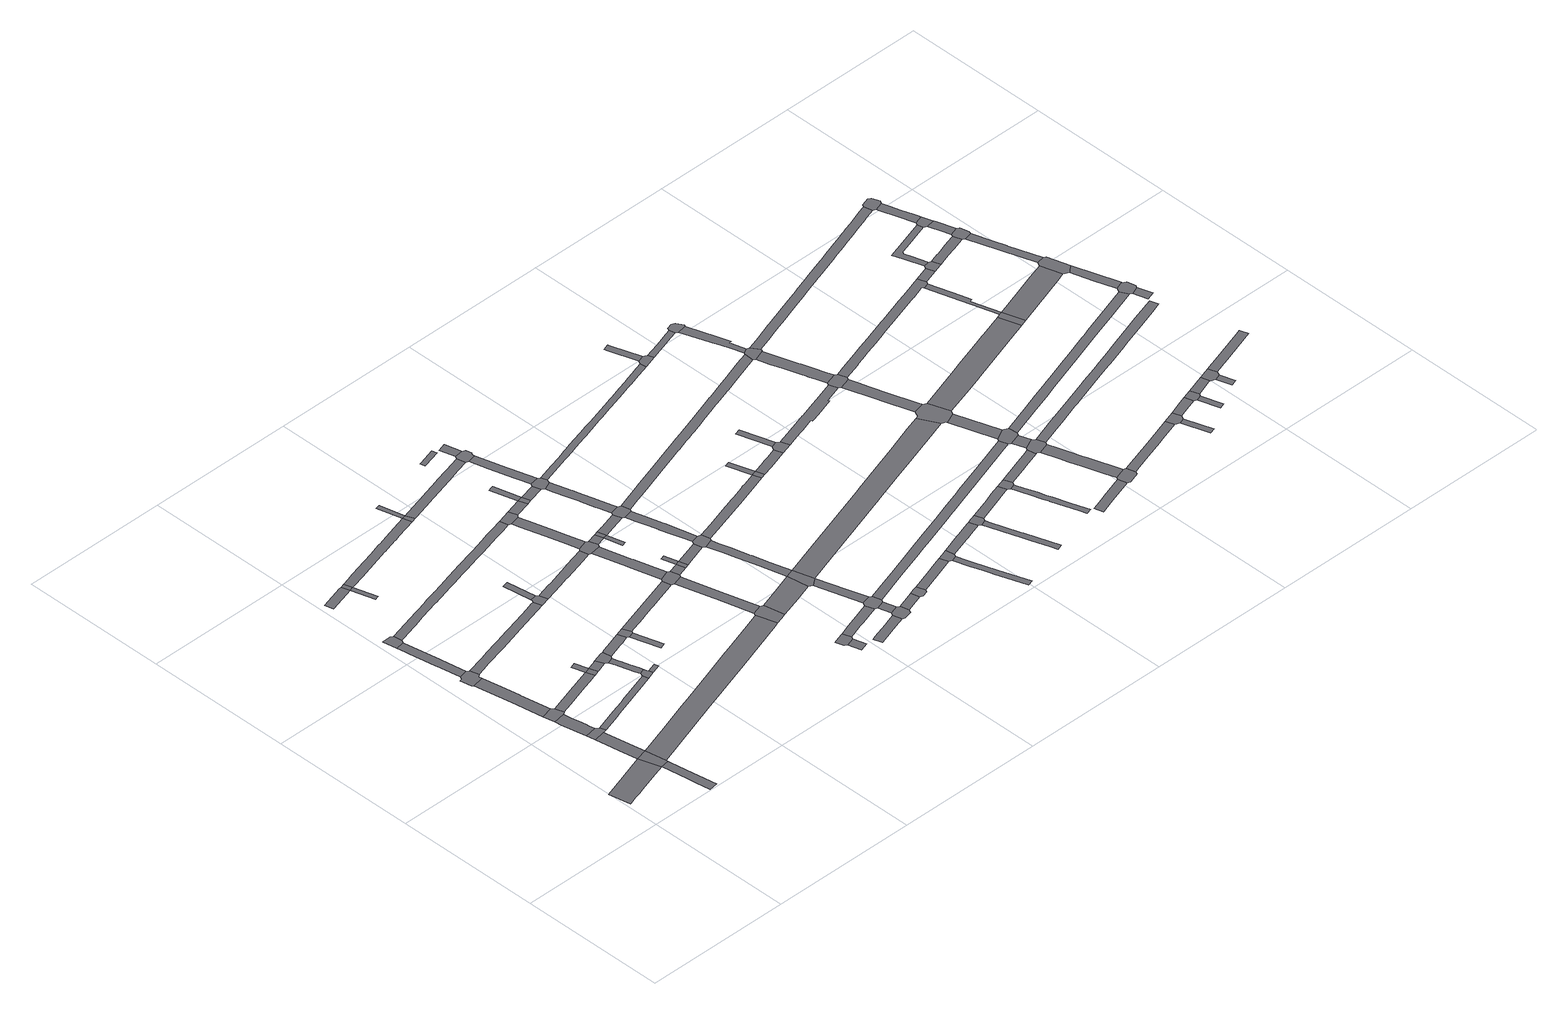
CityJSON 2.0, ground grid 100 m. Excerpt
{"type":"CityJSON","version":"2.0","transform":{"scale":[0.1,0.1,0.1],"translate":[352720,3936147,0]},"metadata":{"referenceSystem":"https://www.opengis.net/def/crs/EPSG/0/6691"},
"CityObjects":{
"road1":{"type":"Road","attributes":{"function":"3","RoadStructureAttribute.sectionType":"1"},"geometry":[{"type":"MultiSurface","lod":"1","boundaries":[[[0,1,2,3,4,5,6,7,8,9,10,11,12,13,14,15,16,17,8]]]}]},
"road2":{"type":"Road","geometry":[{"type":"MultiSurface","lod":"1","boundaries":[[[18,19,0,8,17]]]}]},
"road3":{"type":"Road","attributes":{"RoadStructureAttribute.sectionType":"1"},"geometry":[{"type":"MultiSurface","lod":"1","boundaries":[[[20,21,22,23,24,0,19]]]}]},
"road4":{"type":"Road","geometry":[{"type":"MultiSurface","lod":"1","boundaries":[[[25,26,27,23,22,28]]]}]},
"road5":{"type":"Road","attributes":{"RoadStructureAttribute.sectionType":"1"},"geometry":[{"type":"MultiSurface","lod":"1","boundaries":[[[29,30,27,26,31,32,33,34,35,36]]]}]},
"road6":{"type":"Road","geometry":[{"type":"MultiSurface","lod":"1","boundaries":[[[37,38,39,40,29,36]]]}]},
"road7":{"type":"Road","attributes":{"RoadStructureAttribute.sectionType":"1"},"geometry":[{"type":"MultiSurface","lod":"1","boundaries":[[[41,42,40,39,43,44,45,46]]]}]},
"road8":{"type":"Road","geometry":[{"type":"MultiSurface","lod":"1","boundaries":[[[47,48,49,50,51,52,53,54,41,46]]]}]},
"road9":{"type":"Road","attributes":{"RoadStructureAttribute.sectionType":"1"},"geometry":[{"type":"MultiSurface","lod":"1","boundaries":[[[50,55,56,57,58,59,60,61,51]]]}]},
"road10":{"type":"Road","geometry":[{"type":"MultiSurface","lod":"1","boundaries":[[[62,63,57,56,64,65,66]]]}]},
"road11":{"type":"Road","attributes":{"RoadStructureAttribute.sectionType":"1"},"geometry":[{"type":"MultiSurface","lod":"1","boundaries":[[[67,68,69,70,71,38,37,72,73,74,75,76,77,78,79,80,81,82,83]]]}]},
"road12":{"type":"Road","attributes":{"RoadStructureAttribute.sectionType":"1"},"geometry":[{"type":"MultiSurface","lod":"1","boundaries":[[[84,85,86,87,88,89,90,91,92,93,94,95,25,28]]]}]},
"road13":{"type":"Road","attributes":{"RoadStructureAttribute.sectionType":"1"},"geometry":[{"type":"MultiSurface","lod":"1","boundaries":[[[96,97,98,99,100,101]]]}]},
"road14":{"type":"Road","attributes":{"RoadStructureAttribute.sectionType":"1"},"geometry":[{"type":"MultiSurface","lod":"1","boundaries":[[[98,102,103,104,105]]]}]},
"road15":{"type":"Road","geometry":[{"type":"MultiSurface","lod":"1","boundaries":[[[105,106,99,98]]]}]},
"road16":{"type":"Road","geometry":[{"type":"MultiSurface","lod":"1","boundaries":[[[107,108,109,83]]]}]},
"road17":{"type":"Road","geometry":[{"type":"MultiSurface","lod":"1","boundaries":[[[83,82,110,107]]]}]},
"road18":{"type":"Road","attributes":{"RoadStructureAttribute.sectionType":"1"},"geometry":[{"type":"MultiSurface","lod":"1","boundaries":[[[111,112,113,114,115,116,117,118,119,120,121,122,123,124,125,126,127,128,129,49,48]]]}]},
"road19":{"type":"Road","attributes":{"RoadStructureAttribute.sectionType":"1"},"geometry":[{"type":"MultiSurface","lod":"1","boundaries":[[[110,130,131,132,133,134,135,107]]]}]},
"road20":{"type":"Road","geometry":[{"type":"MultiSurface","lod":"1","boundaries":[[[136,137,133,132,138,139,140]]]}]},
"road21":{"type":"Road","geometry":[{"type":"MultiSurface","lod":"1","boundaries":[[[141,142,143,144,91,90,145]]]}]},
"road22":{"type":"Road","attributes":{"RoadStructureAttribute.sectionType":"1"},"geometry":[{"type":"MultiSurface","lod":"1","boundaries":[[[146,147,148,149,150,144,143,151,152,153,154,155,156,139,138]]]}]},
"road23":{"type":"Road","attributes":{"RoadStructureAttribute.sectionType":"1"},"geometry":[{"type":"MultiSurface","lod":"1","boundaries":[[[157,158,159,141,145]]]}]},
"road24":{"type":"Road","attributes":{"function":"3","RoadStructureAttribute.sectionType":"1"},"geometry":[{"type":"MultiSurface","lod":"1","boundaries":[[[18,160,161,162,163,164,165,166,167,168,169,170,171,172,173,174,175,176,19]]]}]},
"road25":{"type":"Road","attributes":{"RoadStructureAttribute.sectionType":"1"},"geometry":[{"type":"MultiSurface","lod":"1","boundaries":[[[177,178,179,180,181,182,183,184,185,136,140]]]}]},
"road26":{"type":"Road","attributes":{"RoadStructureAttribute.sectionType":"1"},"geometry":[{"type":"MultiSurface","lod":"1","boundaries":[[[186,187,188,189,190,191,192,193,194,195,196,197,198,199,200,201,202,203,204,205,206,207,208,209,65,64,210,211,212,213,214,215,216,217,218,219,220,221,222,223,224,225,226,227,228,229,230,231,232,233,234,235]]]}]},
"road27":{"type":"Road","attributes":{"RoadStructureAttribute.sectionType":"1"},"geometry":[{"type":"MultiSurface","lod":"1","boundaries":[[[236,237,238,239,240,241,242,243,244,245,246,247,248,249,250,251,252,253,254,255,256,257,258,259,260,261,106,105]]]}]},
"road28":{"type":"Road","geometry":[{"type":"MultiSurface","lod":"1","boundaries":[[[262,263,264,182,181,265]]]}]},
"road29":{"type":"Road","attributes":{"RoadStructureAttribute.sectionType":"1"},"geometry":[{"type":"MultiSurface","lod":"1","boundaries":[[[266,267,262,265]]]}]},
"road30":{"type":"Road","geometry":[{"type":"MultiSurface","lod":"1","boundaries":[[[268,269,118,117,270,271,272]]]}]},
"road31":{"type":"Road","attributes":{"RoadStructureAttribute.sectionType":"1"},"geometry":[{"type":"MultiSurface","lod":"1","boundaries":[[[273,274,268,272]]]}]},
"road32":{"type":"Road","attributes":{"RoadStructureAttribute.sectionType":"1"},"geometry":[{"type":"MultiSurface","lod":"1","boundaries":[[[275,264,263,276,277,278,279,280,281,282,283]]]}]},
"road33":{"type":"Road","attributes":{"RoadStructureAttribute.sectionType":"1"},"geometry":[{"type":"MultiSurface","lod":"1","boundaries":[[[284,285,286,287,288,289,290,291,292,293,294,295,296,297,271,270]]]}]},
"road34":{"type":"Road","geometry":[{"type":"MultiSurface","lod":"1","boundaries":[[[298,250,249,299,300]]]}]},
"road35":{"type":"Road","attributes":{"RoadStructureAttribute.sectionType":"1"},"geometry":[{"type":"MultiSurface","lod":"1","boundaries":[[[301,302,298,300]]]}]},
"road36":{"type":"Road","geometry":[{"type":"MultiSurface","lod":"1","boundaries":[[[166,303,304,305,306,307,308,309,167]]]}]},
"road37":{"type":"Road","geometry":[{"type":"MultiSurface","lod":"1","boundaries":[[[310,311,312,313,314,315,316,317,318]]]}]},
"road38":{"type":"Road","attributes":{"RoadStructureAttribute.sectionType":"1"},"geometry":[{"type":"MultiSurface","lod":"1","boundaries":[[[319,312,311,320,321,322]]]}]},
"road39":{"type":"Road","attributes":{"RoadStructureAttribute.sectionType":"1"},"geometry":[{"type":"MultiSurface","lod":"1","boundaries":[[[323,324,325,308,307,326,327]]]}]},
"road40":{"type":"Road","geometry":[{"type":"MultiSurface","lod":"1","boundaries":[[[323,327,328,329,330,331,275,283]]]}]},
"road41":{"type":"Road","attributes":{"RoadStructureAttribute.sectionType":"1"},"geometry":[{"type":"MultiSurface","lod":"1","boundaries":[[[332,333,334,331,330,335,336,337,338]]]}]},
"road42":{"type":"Road","geometry":[{"type":"MultiSurface","lod":"1","boundaries":[[[290,289,332,338,339,340,341,342]]]}]},
"road43":{"type":"Road","attributes":{"RoadStructureAttribute.sectionType":"1"},"geometry":[{"type":"MultiSurface","lod":"1","boundaries":[[[341,343,344,345,346,347,348,349,350,342]]]}]},
"road44":{"type":"Road","geometry":[{"type":"MultiSurface","lod":"1","boundaries":[[[346,351,352,353,354,235,234,347]]]}]},
"road45":{"type":"Road","attributes":{"RoadStructureAttribute.sectionType":"1"},"geometry":[{"type":"MultiSurface","lod":"1","boundaries":[[[299,355,356,357,358,359,360,361,362,363,364,365,366,367,368,369,370,371,372,373,374,375,376,377,378,300]]]}]},
"road46":{"type":"Road","attributes":{"RoadStructureAttribute.sectionType":"1"},"geometry":[{"type":"MultiSurface","lod":"1","boundaries":[[[379,380,329,328,381]]]}]},
"road47":{"type":"Road","attributes":{"RoadStructureAttribute.sectionType":"1"},"geometry":[{"type":"MultiSurface","lod":"1","boundaries":[[[382,340,339,383,384]]]}]},
"road48":{"type":"Road","geometry":[{"type":"MultiSurface","lod":"1","boundaries":[[[379,381,385,386]]]}]},
"road49":{"type":"Road","attributes":{"RoadStructureAttribute.sectionType":"1"},"geometry":[{"type":"MultiSurface","lod":"1","boundaries":[[[386,387,388,379]]]}]},
"road50":{"type":"Road","attributes":{"RoadStructureAttribute.sectionType":"1"},"geometry":[{"type":"MultiSurface","lod":"1","boundaries":[[[353,352,389,390]]]}]},
"road51":{"type":"Road","attributes":{"RoadStructureAttribute.sectionType":"1"},"geometry":[{"type":"MultiSurface","lod":"1","boundaries":[[[384,391,392,393]]]}]},
"road52":{"type":"Road","geometry":[{"type":"MultiSurface","lod":"1","boundaries":[[[394,382,384,393]]]}]},
"road53":{"type":"Road","attributes":{"RoadStructureAttribute.sectionType":"1"},"geometry":[{"type":"MultiSurface","lod":"1","boundaries":[[[314,395,396,397,398,399,400,401,402,315]]]}]},
"road54":{"type":"Road","attributes":{"function":"3","RoadStructureAttribute.sectionType":"1"},"geometry":[{"type":"MultiSurface","lod":"1","boundaries":[[[403,306,305,404,405,406]]]}]},
"road55":{"type":"Road","attributes":{"RoadStructureAttribute.sectionType":"1"},"geometry":[{"type":"MultiSurface","lod":"1","boundaries":[[[407,408,409,410,411,412,413,414,415,416,417]]]}]},
"road56":{"type":"Road","geometry":[{"type":"MultiSurface","lod":"1","boundaries":[[[390,389,418,419,420,421]]]}]},
"road57":{"type":"Road","attributes":{"RoadStructureAttribute.sectionType":"1"},"geometry":[{"type":"MultiSurface","lod":"1","boundaries":[[[422,423,424,390,421]]]}]},
"road58":{"type":"Road","attributes":{"RoadStructureAttribute.sectionType":"1"},"geometry":[{"type":"MultiSurface","lod":"1","boundaries":[[[425,426,427,386,385,428,429,430]]]}]},
"road59":{"type":"Road","attributes":{"RoadStructureAttribute.sectionType":"1"},"geometry":[{"type":"MultiSurface","lod":"1","boundaries":[[[431,432,433,394,393,434,435,436,437,438]]]}]},
"road60":{"type":"Road","attributes":{"RoadStructureAttribute.sectionType":"1"},"geometry":[{"type":"MultiSurface","lod":"1","boundaries":[[[439,440,441,442,443,444]]]}]},
"road61":{"type":"Road","attributes":{"RoadStructureAttribute.sectionType":"1"},"geometry":[{"type":"MultiSurface","lod":"1","boundaries":[[[420,445,446,421]]]}]},
"road62":{"type":"Road","geometry":[{"type":"MultiSurface","lod":"1","boundaries":[[[416,447,448,449,450,451,452,453,417]]]}]},
"road63":{"type":"Road","geometry":[{"type":"MultiSurface","lod":"1","boundaries":[[[454,399,398,455,456,457,458,459,460]]]}]},
"road64":{"type":"Road","attributes":{"RoadStructureAttribute.sectionType":"1"},"geometry":[{"type":"MultiSurface","lod":"1","boundaries":[[[456,461,453,452,462,457]]]}]},
"road65":{"type":"Road","geometry":[{"type":"MultiSurface","lod":"1","boundaries":[[[405,463,464,465,406]]]}]},
"road66":{"type":"Road","attributes":{"RoadStructureAttribute.sectionType":"1"},"geometry":[{"type":"MultiSurface","lod":"1","boundaries":[[[466,464,463,454,460]]]}]},
"road67":{"type":"Road","attributes":{"RoadStructureAttribute.sectionType":"1"},"geometry":[{"type":"MultiSurface","lod":"1","boundaries":[[[467,468,469,470,471,472,473,474,475,476,477,406,465]]]}]},
"road68":{"type":"Road","geometry":[{"type":"MultiSurface","lod":"1","boundaries":[[[429,473,472,478,479,480,481,430]]]}]},
"road69":{"type":"Road","attributes":{"RoadStructureAttribute.sectionType":"1"},"geometry":[{"type":"MultiSurface","lod":"1","boundaries":[[[482,483,484,485,486,487,481,480,488,489,490,491,492,493]]]}]},
"road70":{"type":"Road","geometry":[{"type":"MultiSurface","lod":"1","boundaries":[[[494,438,437,493,492,495,496,497]]]}]},
"road71":{"type":"Road","geometry":[{"type":"MultiSurface","lod":"1","boundaries":[[[446,445,498,499,500,501,502,503,504]]]}]},
"road72":{"type":"Road","attributes":{"RoadStructureAttribute.sectionType":"1"},"geometry":[{"type":"MultiSurface","lod":"1","boundaries":[[[505,506,507,508,509,510,511,499,498,512,513,514,515,516,517,518,494,497]]]}]},
"road73":{"type":"Road","attributes":{"RoadStructureAttribute.sectionType":"1"},"geometry":[{"type":"MultiSurface","lod":"1","boundaries":[[[519,520,521,522,523,504,503,524,525,526,527,528]]]}]},
"road74":{"type":"Road","geometry":[{"type":"MultiSurface","lod":"1","boundaries":[[[529,530,531,369,368,519,528,532,533,534]]]}]},
"road75":{"type":"Road","attributes":{"RoadStructureAttribute.sectionType":"1"},"geometry":[{"type":"MultiSurface","lod":"1","boundaries":[[[531,530,535,536]]]}]},
"road76":{"type":"Road","attributes":{"RoadStructureAttribute.sectionType":"1"},"geometry":[{"type":"MultiSurface","lod":"1","boundaries":[[[537,451,450,538]]]}]},
"road77":{"type":"Road","geometry":[{"type":"MultiSurface","lod":"1","boundaries":[[[539,540,541,542,543,537,538]]]}]},
"road78":{"type":"Road","attributes":{"RoadStructureAttribute.sectionType":"1"},"geometry":[{"type":"MultiSurface","lod":"1","boundaries":[[[544,545,546,547,548,549,550,551,552,553,554,479,478,555,556,557,558,559,560]]]}]},
"road79":{"type":"Road","attributes":{"RoadStructureAttribute.sectionType":"1"},"geometry":[{"type":"MultiSurface","lod":"1","boundaries":[[[561,562,542,541,563,564,565]]]}]},
"road80":{"type":"Road","geometry":[{"type":"MultiSurface","lod":"1","boundaries":[[[564,566,567,568,569,570,565]]]}]},
"road81":{"type":"Road","attributes":{"RoadStructureAttribute.sectionType":"1"},"geometry":[{"type":"MultiSurface","lod":"1","boundaries":[[[571,572,573,574,575,567,566,576,577,578,579,580,581,582]]]}]},
"road82":{"type":"Road","attributes":{"RoadStructureAttribute.sectionType":"1"},"geometry":[{"type":"MultiSurface","lod":"1","boundaries":[[[583,584,585,586,587,588,589,590,591,592,593,594,595,596,597,598,599,600,601,602,603,604,502,501,605,606,607,608,609,610,611,612,613,614,615,616,617,618,619,620,621,622,623,624,625,626,627,628]]]}]},
"road83":{"type":"Road","geometry":[{"type":"MultiSurface","lod":"1","boundaries":[[[559,629,630,560]]]}]},
"road84":{"type":"Road","geometry":[{"type":"MultiSurface","lod":"1","boundaries":[[[630,631,632,560]]]}]},
"road85":{"type":"Road","attributes":{"RoadStructureAttribute.sectionType":"1"},"geometry":[{"type":"MultiSurface","lod":"1","boundaries":[[[633,634,635,636,637,638,639,640,641,642,643,569,568]]]}]},
"road86":{"type":"Road","attributes":{"function":"3","RoadStructureAttribute.sectionType":"1"},"geometry":[{"type":"MultiSurface","lod":"1","boundaries":[[[644,645,646,647,648,649,650,651,652,653,654,655,656,657,658,659,660,661,662,663,664,465,464]]]}]},
"road87":{"type":"Road","attributes":{"RoadStructureAttribute.sectionType":"1"},"geometry":[{"type":"MultiSurface","lod":"1","boundaries":[[[665,666,667,668,669,630,629,670,671,672,673]]]}]},
"road88":{"type":"Road","attributes":{"RoadStructureAttribute.sectionType":"1"},"geometry":[{"type":"MultiSurface","lod":"1","boundaries":[[[674,675,676,677,678,679,680,681,682,683,684,685,686,687,688,459,458,689,690,691,692,693,694,695,696,697,698,699,700,701,702]]]}]},
"road89":{"type":"Road","attributes":{"RoadStructureAttribute.sectionType":"1"},"geometry":[{"type":"MultiSurface","lod":"1","boundaries":[[[703,704,705,706,707,708,709,710,711,712,713,714,715,716,717,718,719,720,721,722,723,724,725,496,495,726,727,728,729,730,731,732,733,734,735,736,737,738,739,740,741,742,743,744,745,746,747,748,749]]]}]},
"road90":{"type":"Road","geometry":[{"type":"MultiSurface","lod":"1","boundaries":[[[750,751,752,638,637,753,754,755,756]]]}]},
"road91":{"type":"Road","attributes":{"RoadStructureAttribute.sectionType":"1"},"geometry":[{"type":"MultiSurface","lod":"1","boundaries":[[[757,758,759,760,761,762,763,754,753,764,765,766,767,768,769]]]}]},
"road92":{"type":"Road","attributes":{"RoadStructureAttribute.sectionType":"1"},"geometry":[{"type":"MultiSurface","lod":"1","boundaries":[[[770,771,772,773]]]}]},
"road93":{"type":"Road","geometry":[{"type":"MultiSurface","lod":"1","boundaries":[[[772,665,673,774,775,773]]]}]},
"road94":{"type":"Road","attributes":{"RoadStructureAttribute.sectionType":"1"},"geometry":[{"type":"MultiSurface","lod":"1","boundaries":[[[776,777,756,755,778,779,780,781,782]]]}]},
"road95":{"type":"Road","attributes":{"RoadStructureAttribute.sectionType":"1"},"geometry":[{"type":"MultiSurface","lod":"1","boundaries":[[[783,784,785,786,787,788]]]}]},
"road96":{"type":"Road","geometry":[{"type":"MultiSurface","lod":"1","boundaries":[[[789,790,782,781,791,792,793]]]}]},
"road97":{"type":"Road","geometry":[{"type":"MultiSurface","lod":"1","boundaries":[[[794,788,787,583,628,795,796,797]]]}]},
"road98":{"type":"Road","attributes":{"RoadStructureAttribute.sectionType":"1"},"geometry":[{"type":"MultiSurface","lod":"1","boundaries":[[[798,799,800,801,802,803,804,805,806,807,808,809,810,811,812,792,791]]]}]},
"road99":{"type":"Road","attributes":{"RoadStructureAttribute.sectionType":"1"},"geometry":[{"type":"MultiSurface","lod":"1","boundaries":[[[813,814,815,816,817,818,819,820,775,774,821,822,823,824,825,826,827,828,829,830,831,832,833,834]]]}]},
"road100":{"type":"Road","attributes":{"RoadStructureAttribute.sectionType":"1"},"geometry":[{"type":"MultiSurface","lod":"1","boundaries":[[[835,836,837,838,839,840,841,842,843,794,797]]]}]},
"road101":{"type":"Road","attributes":{"RoadStructureAttribute.sectionType":"1"},"geometry":[{"type":"MultiSurface","lod":"1","boundaries":[[[844,845,846,789,793,847,848,849]]]}]},
"road102":{"type":"Road","attributes":{"RoadStructureAttribute.sectionType":"1"},"geometry":[{"type":"MultiSurface","lod":"1","boundaries":[[[850,851,852,853,854,855,856,857,858,859]]]}]},
"road103":{"type":"Road","attributes":{"RoadStructureAttribute.sectionType":"1"},"geometry":[{"type":"MultiSurface","lod":"1","boundaries":[[[860,861,862,863,864,865,866,867,868,869,870,871,872]]]}]},
"road104":{"type":"Road","geometry":[{"type":"MultiSurface","lod":"1","boundaries":[[[873,874,875,838,837,872,871,876]]]}]},
"road105":{"type":"Road","attributes":{"RoadStructureAttribute.sectionType":"1"},"geometry":[{"type":"MultiSurface","lod":"1","boundaries":[[[877,878,879,880,881,882,883,884,885,886,887,888,889,890,891]]]}]},
"road106":{"type":"Road","geometry":[{"type":"MultiSurface","lod":"1","boundaries":[[[748,891,890,892,893,894,865,864,749]]]}]},
"road107":{"type":"Road","geometry":[{"type":"MultiSurface","lod":"1","boundaries":[[[895,896,897,898,899,900,657,656,901,902,903]]]}]},
"road108":{"type":"Road","geometry":[{"type":"MultiSurface","lod":"1","boundaries":[[[904,905,906,907,885,884,813,834]]]}]},
"road109":{"type":"Road","attributes":{"RoadStructureAttribute.sectionType":"1"},"geometry":[{"type":"MultiSurface","lod":"1","boundaries":[[[904,908,909,898,897,910,911,912,913,914,915,905]]]}]},
"road110":{"type":"Road","attributes":{"RoadStructureAttribute.sectionType":"1"},"geometry":[{"type":"MultiSurface","lod":"1","boundaries":[[[902,916,917,903]]]}]},
"road111":{"type":"Road","attributes":{"RoadStructureAttribute.sectionType":"1"},"geometry":[{"type":"MultiSurface","lod":"1","boundaries":[[[918,919,920,921]]]}]},
"road112":{"type":"Road","geometry":[{"type":"MultiSurface","lod":"1","boundaries":[[[922,917,916,674,702,919,918,923]]]}]},
"road113":{"type":"Road","geometry":[{"type":"MultiSurface","lod":"1","boundaries":[[[924,925,926,927,928,929,921,920,844,849]]]}]},
"road114":{"type":"Road","attributes":{"RoadStructureAttribute.sectionType":"1"},"geometry":[{"type":"MultiSurface","lod":"1","boundaries":[[[925,930,931,932,933,934,935,936,937,938,939,940,941,942,926]]]}]},
"road115":{"type":"Road","geometry":[{"type":"MultiSurface","lod":"1","boundaries":[[[943,944,945,937,936,859,858,946]]]}]},
"road116":{"type":"Road","attributes":{"RoadStructureAttribute.sectionType":"1"},"geometry":[{"type":"MultiSurface","lod":"1","boundaries":[[[947,948,945,944,949,950,951,952,953]]]}]},
"road117":{"type":"Road","attributes":{"function":"3","RoadStructureAttribute.sectionType":"1"},"geometry":[{"type":"MultiSurface","lod":"1","boundaries":[[[954,955,956,957,958,959,960,896,895,961,962,963,964,965,966,967]]]}]},
"road118":{"type":"Road","attributes":{"RoadStructureAttribute.sectionType":"1"},"geometry":[{"type":"MultiSurface","lod":"1","boundaries":[[[968,969,970,971,972,973,974,975,976,977,978,979,980,981,982,983,984,985,986,987,988,989,990,991,992,993,994,995,996,997,998,999,1000,1001,907,906]]]}]},
"road119":{"type":"Road","geometry":[{"type":"MultiSurface","lod":"1","boundaries":[[[947,953,1002,1003,1004,1005]]]}]},
"road120":{"type":"Road","attributes":{"RoadStructureAttribute.sectionType":"1"},"geometry":[{"type":"MultiSurface","lod":"1","boundaries":[[[1006,1007,1003,1002]]]}]},
"road121":{"type":"Road","attributes":{"RoadStructureAttribute.sectionType":"1"},"geometry":[{"type":"MultiSurface","lod":"1","boundaries":[[[1008,1009,1010,1011,1012,1013,1014,1015,1016,1017,1018,1019,1020,1021,1022,1023,1024,1025,1026,1027,1028,1029,1030,1031,1032,1033,1034,1035,1036,894,893,1037,1038,1039,1040,1041,1042,1043,1044,1045,1046,1047,1048,1049,1050,1051,1052,1053,1054,1055,1056,1057,1058,1059,1060,1061,1062,1063,1064,1065,1066]]]}]},
"road122":{"type":"Road","attributes":{"RoadStructureAttribute.sectionType":"1"},"geometry":[{"type":"MultiSurface","lod":"1","boundaries":[[[1004,1067,1068,1069,1070,1071,1072,1005]]]}]},
"road123":{"type":"Road","attributes":{"RoadStructureAttribute.sectionType":"1"},"geometry":[{"type":"MultiSurface","lod":"1","boundaries":[[[1073,1074,1075,1076,1077,1078,1079,1080,1081,1082,1083,1084,1085,1086,1087,1088,1089,1090,1091,1092,1093,1094,1095,1096,1097,1098,928,927]]]}]},
"road124":{"type":"Road","attributes":{"RoadStructureAttribute.sectionType":"1"},"geometry":[{"type":"MultiSurface","lod":"1","boundaries":[[[1099,1100,1101,1102,1103,1104,1105,1106,1107,1108,1109,1110,1111,1112,1113,1114,1115,1116,1117,1118,1119,1120,1121,1122,1123,1124,1125,922,923]]]}]},
"road125":{"type":"Road","geometry":[{"type":"MultiSurface","lod":"1","boundaries":[[[1126,1127,1070,1069,1128,1129]]]}]},
"road126":{"type":"Road","attributes":{"RoadStructureAttribute.sectionType":"1"},"geometry":[{"type":"MultiSurface","lod":"1","boundaries":[[[1128,1130,1131,1129]]]}]},
"road127":{"type":"Road","attributes":{"RoadStructureAttribute.sectionType":"1"},"geometry":[{"type":"MultiSurface","lod":"1","boundaries":[[[1132,1127,1126,1133,1134,1135]]]}]},
"road128":{"type":"Road","geometry":[{"type":"MultiSurface","lod":"1","boundaries":[[[1136,1137,1138,954,967]]]}]},
"road129":{"type":"Road","attributes":{"RoadStructureAttribute.sectionType":"1"},"geometry":[{"type":"MultiSurface","lod":"1","boundaries":[[[1139,1140,1141,1142,985,984,1143,1138,1137]]]}]},
"road130":{"type":"Road","geometry":[{"type":"MultiSurface","lod":"1","boundaries":[[[1134,1144,1145,1146,1147,1148,1135]]]}]},
"road131":{"type":"Road","attributes":{"RoadStructureAttribute.sectionType":"1"},"geometry":[{"type":"MultiSurface","lod":"1","boundaries":[[[1149,1150,1151,1152,1145,1144]]]}]},
"road132":{"type":"Road","geometry":[{"type":"MultiSurface","lod":"1","boundaries":[[[1153,1154,1155,987,986,1156,1157]]]}]},
"road133":{"type":"Road","geometry":[{"type":"MultiSurface","lod":"1","boundaries":[[[1158,1159,1160,1161,1162,1153,1157]]]}]},
"road134":{"type":"Road","attributes":{"function":"3","RoadStructureAttribute.sectionType":"1"},"geometry":[{"type":"MultiSurface","lod":"1","boundaries":[[[1163,1164,1165,1166,1167,1137,1136,1168,1169]]]}]},
"road135":{"type":"Road","attributes":{"RoadStructureAttribute.sectionType":"1"},"geometry":[{"type":"MultiSurface","lod":"1","boundaries":[[[1170,1171,1172,1173,1162,1161,1174,1175,1176,1177,1178]]]}]},
"road136":{"type":"Road","attributes":{"RoadStructureAttribute.sectionType":"1"},"geometry":[{"type":"MultiSurface","lod":"1","boundaries":[[[1179,1180,1181,1182,1183,1184,1185,1186,1147,1146]]]}]},
"road137":{"type":"Road","attributes":{"RoadStructureAttribute.sectionType":"1"},"geometry":[{"type":"MultiSurface","lod":"1","boundaries":[[[1187,1188,1189,1190,1191,1192,1160,1159,1193,1194,1195,1196,1197,1198]]]}]},
"road138":{"type":"Road","geometry":[{"type":"MultiSurface","lod":"1","boundaries":[[[1199,1200,1008,1066,1201,1202,1203,1204]]]}]},
"road139":{"type":"Road","geometry":[{"type":"MultiSurface","lod":"1","boundaries":[[[1178,1205,1206,1207,1208,1209,1170]]]}]},
"road140":{"type":"Road","attributes":{"RoadStructureAttribute.sectionType":"1"},"geometry":[{"type":"MultiSurface","lod":"1","boundaries":[[[1210,1211,1209,1208,1212,1213,1214,1215,1202,1201]]]}]},
"road141":{"type":"Road","attributes":{"RoadStructureAttribute.sectionType":"1"},"geometry":[{"type":"MultiSurface","lod":"1","boundaries":[[[1205,1216,1217,1218,1219,1220,1221,1222,1206]]]}]},
"road142":{"type":"Road","geometry":[{"type":"MultiSurface","lod":"1","boundaries":[[[1197,1223,1224,1225,1226,1220,1219,1227,1228,1198]]]}]},
"road143":{"type":"Road","attributes":{"RoadStructureAttribute.sectionType":"1"},"geometry":[{"type":"MultiSurface","lod":"1","boundaries":[[[1229,1230,1231,1232,1224,1223,1233,1234,1235]]]}]},
"road144":{"type":"Road","geometry":[{"type":"MultiSurface","lod":"1","boundaries":[[[1236,1237,1238,1229,1235,1163,1169]]]}]},
"road145":{"type":"Road","geometry":[{"type":"MultiSurface","lod":"1","boundaries":[[[1239,1240,1241,1242,1243,1244,1110,1109,1245,1246]]]}]},
"road146":{"type":"Road","attributes":{"RoadStructureAttribute.sectionType":"1"},"geometry":[{"type":"MultiSurface","lod":"1","boundaries":[[[1236,1247,1248,1244,1243,1249,1237]]]}]},
"road147":{"type":"Road","attributes":{"RoadStructureAttribute.sectionType":"1"},"geometry":[{"type":"MultiSurface","lod":"1","boundaries":[[[1245,1250,1251,1246]]]}]}
},
"vertices":[
[336,488,0],[160,431,0],[0,379,0],[27,232,0],[86,251,0],[124,262,0],[189,283,0],[311,320,0],[384,343,0],[385,338,0],[411,168,0],[421,104,0],[437,8,0],[496,17,0],[482,104,0],[470,180,0],[446,337,0],[444,352,0],
[442,364,0],[418,509,0],
[408,563,0],[370,769,0],[366,789,0],[286,773,0],[320,578,0],
[378,835,0],[356,849,0],[275,834,0],[391,796,0],
[236,1048,0],[243,1009,0],[355,852,0],[348,891,0],[346,903,0],[338,948,0],[327,1014,0],[319,1063,0],
[335,1076,0],[319,1134,0],[299,1149,0],[222,1130,0],
[139,1600,0],[184,1344,0],[264,1355,0],[263,1360,0],[240,1489,0],[219,1614,0],
[215,1638,0],[229,1652,0],[214,1710,0],[197,1722,0],[139,1709,0],[130,1690,0],[112,1686,0],[128,1607,0],
[161,1938,0],[124,2152,0],[65,2141,0],[74,2087,0],[79,2061,0],[110,1878,0],[111,1874,0],
[48,2239,0],[54,2202,0],[134,2174,0],[127,2232,0],[109,2244,0],
[626,1229,0],[597,1220,0],[592,1219,0],[568,1211,0],[528,1199,0],[365,1086,0],[409,1099,0],[439,1109,0],[462,1116,0],[514,1132,0],[548,1142,0],[577,1151,0],[578,1151,0],[625,1165,0],[673,1181,0],[688,1185,0],[670,1243,0],
[518,837,0],[545,846,0],[637,875,0],[687,891,0],[747,910,0],[828,936,0],[884,954,0],[875,993,0],[709,940,0],[664,926,0],[625,913,0],[537,885,0],
[60,2644,0],[195,2682,0],[239,2694,0],[222,2751,0],[210,2748,0],[44,2702,0],
[286,2537,0],[300,2542,0],[315,2546,0],[268,2702,0],
[251,2759,0],
[708,1255,0],[681,1344,0],[643,1332,0],
[726,1197,0],
[313,1675,0],[327,1679,0],[491,1722,0],[632,1760,0],[676,1772,0],[861,1822,0],[914,1837,0],[898,1894,0],[880,1889,0],[858,1883,0],[780,1862,0],[635,1822,0],[633,1822,0],[630,1821,0],[608,1815,0],[508,1789,0],[482,1782,0],[404,1761,0],[340,1744,0],
[730,1199,0],[773,1212,0],[802,1221,0],[778,1277,0],[757,1270,0],[711,1256,0],
[864,1303,0],[846,1298,0],[822,1213,0],[861,1225,0],[873,1243,0],
[931,1001,0],[926,1016,0],[922,1030,0],[883,1015,0],[940,972,0],
[836,1168,0],[854,1109,0],[860,1091,0],[870,1058,0],[872,1050,0],[912,1062,0],[911,1064,0],[900,1100,0],[899,1104,0],[878,1172,0],[874,1182,0],
[1004,992,0],[1001,1002,0],[995,1022,0],
[930,524,0],[1074,571,0],[1149,595,0],[1341,658,0],[1718,781,0],[1744,790,0],[1751,792,0],[1707,927,0],[1700,925,0],[1603,894,0],[1394,826,0],[1355,813,0],[1143,744,0],[1012,702,0],[913,670,0],[847,649,0],[633,579,0],
[971,1274,0],[992,1280,0],[1003,1283,0],[1032,1293,0],[1054,1299,0],[1036,1357,0],[972,1336,0],[953,1331,0],[884,1309,0],
[1194,2518,0],[1174,2513,0],[1159,2509,0],[1140,2504,0],[1075,2486,0],[979,2461,0],[963,2456,0],[952,2454,0],[951,2453,0],[847,2426,0],[838,2423,0],[837,2423,0],[727,2393,0],[669,2378,0],[639,2370,0],[634,2369,0],[565,2350,0],[561,2349,0],[557,2348,0],[548,2345,0],[481,2328,0],[479,2327,0],[401,2306,0],[363,2296,0],[154,2180,0],[323,2227,0],[324,2227,0],[418,2253,0],[436,2258,0],[492,2273,0],[503,2276,0],[512,2278,0],[540,2286,0],[625,2307,0],[638,2311,0],[702,2327,0],[788,2350,0],[839,2364,0],[844,2365,0],[862,2370,0],[864,2370,0],[891,2377,0],[945,2392,0],[1022,2412,0],[1046,2418,0],[1121,2438,0],[1144,2444,0],[1227,2466,0],[1285,2482,0],[1270,2538,0],
[290,2708,0],[370,2731,0],[376,2732,0],[452,2753,0],[535,2777,0],[620,2801,0],[627,2803,0],[644,2808,0],[734,2832,0],[736,2833,0],[777,2844,0],[849,2864,0],[852,2865,0],[916,2883,0],[900,2941,0],[808,2915,0],[763,2903,0],[679,2880,0],[652,2872,0],[645,2870,0],[639,2868,0],[546,2842,0],[413,2805,0],[408,2804,0],[314,2777,0],[304,2774,0],
[1105,1304,0],[1111,1317,0],[1088,1373,0],[1067,1293,0],
[1127,1099,0],[1165,1111,0],
[907,1918,0],[909,1910,0],[980,1855,0],[964,1912,0],[947,1923,0],
[918,2122,0],[879,2113,0],
[1547,1515,0],[1140,1326,0],[1234,1355,0],[1246,1358,0],[1333,1385,0],[1356,1392,0],[1441,1419,0],[1544,1450,0],[1562,1456,0],
[1110,1890,0],[1177,1908,0],[1195,1913,0],[1243,1926,0],[1352,1956,0],[1422,1975,0],[1406,2032,0],[1272,1996,0],[1248,1989,0],[1244,1988,0],[1093,1947,0],[1065,1940,0],[1064,1939,0],[971,1914,0],
[900,2942,0],[952,2893,0],[929,2949,0],
[887,3118,0],[858,3110,0],
[1788,804,0],[1793,806,0],[1832,818,0],[1801,958,0],[1784,967,0],[1717,946,0],[1712,937,0],
[1875,384,0],[1892,374,0],[1950,393,0],[1959,409,0],[1960,411,0],[1941,468,0],[1930,465,0],[1873,446,0],[1857,441,0],
[1961,350,0],[1904,331,0],[1916,288,0],[1973,306,0],
[1581,1449,0],[1650,1196,0],[1652,1188,0],[1716,1217,0],[1649,1467,0],
[1659,1485,0],[1642,1544,0],[1625,1553,0],[1559,1529,0],
[1439,1971,0],[1500,1748,0],[1502,1741,0],[1613,1597,0],[1567,1767,0],[1566,1773,0],[1509,1982,0],
[1520,2001,0],[1502,2058,0],[1486,2067,0],[1419,2046,0],
[1453,2189,0],[1432,2265,0],[1398,2392,0],[1371,2490,0],[1303,2473,0],[1316,2428,0],[1359,2267,0],[1397,2129,0],
[1376,2498,0],[1382,2507,0],[1366,2564,0],[1319,2551,0],
[960,2895,0],[1066,2924,0],[1087,2930,0],[1095,2932,0],[1158,2950,0],[1173,2954,0],[1189,2959,0],[1230,2970,0],[1241,2973,0],[1255,2977,0],[1327,2997,0],[1380,3011,0],[1424,3024,0],[1507,3047,0],[1492,3105,0],[1382,3075,0],[1364,3070,0],[1291,3050,0],[1225,3031,0],[1157,3012,0],[1091,2994,0],[1066,2987,0],[972,2961,0],[959,2958,0],
[1709,1565,0],[1700,1562,0],[1727,1507,0],
[1569,2077,0],[1573,2016,0],[1584,2019,0],
[1756,1516,0],[1738,1574,0],
[1712,1669,0],[1683,1661,0],
[1496,2538,0],[1473,2593,0],
[1614,1899,0],[1644,1907,0],[1613,2027,0],
[1597,2084,0],
[1978,417,0],[2061,444,0],[2093,454,0],[2227,498,0],[2205,554,0],[2076,512,0],[2013,492,0],[1962,475,0],
[1937,1002,0],[1977,863,0],[2100,902,0],[2080,1048,0],
[2212,369,0],[2169,355,0],[2128,342,0],[2056,318,0],[2028,309,0],[2047,252,0],[2147,284,0],[2230,311,0],[2245,316,0],[2274,325,0],[2259,384,0],
[1502,2539,0],[1510,2541,0],[1526,2546,0],[1511,2603,0],
[1463,2788,0],[1443,2783,0],[1424,2778,0],
[1811,1596,0],[1808,1595,0],[1776,1586,0],[1792,1527,0],[1920,1568,0],[1907,1626,0],
[1642,2096,0],[1635,2095,0],[1633,2094,0],[1651,2037,0],[1682,2045,0],[1684,2046,0],[1785,2073,0],[1765,2130,0],
[1440,3253,0],[1322,3220,0],[1312,3218,0],[1321,3184,0],[1331,3187,0],[1449,3219,0],
[1637,2575,0],[1621,2632,0],
[2292,316,0],[2350,331,0],[2349,335,0],[2359,353,0],[2344,411,0],[2326,422,0],[2269,402,0],
[2219,581,0],[2243,489,0],[2244,489,0],[2301,509,0],[2311,526,0],[2295,584,0],[2278,594,0],
[2257,445,0],[2314,464,0],
[2127,888,0],[2178,928,0],[2136,1067,0],
[2237,730,0],
[2098,1208,0],[2068,1321,0],[2066,1327,0],[2032,1457,0],[2011,1532,0],[1999,1577,0],[1939,1558,0],[1969,1456,0],[1995,1366,0],[2010,1310,0],[2034,1223,0],
[2008,1594,0],[1995,1652,0],[1973,1658,0],[1919,1644,0],
[1817,2000,0],[1839,1924,0],[1858,1854,0],[1859,1851,0],[1880,1780,0],[1901,1707,0],[1918,1870,0],[1918,1872,0],[1915,1880,0],[1884,1991,0],[1860,2079,0],[1799,2065,0],
[1774,2148,0],[1870,2096,0],[1854,2154,0],[1836,2163,0],
[1656,2563,0],[1714,2588,0],[1713,2593,0],[1722,2611,0],[1708,2650,0],[1692,2659,0],[1631,2650,0],
[1828,2189,0],[1799,2292,0],[1794,2308,0],[1774,2379,0],[1755,2447,0],[1752,2457,0],[1744,2484,0],[1672,2507,0],[1693,2434,0],[1714,2360,0],[1718,2344,0],[1720,2339,0],[1746,2246,0],[1752,2227,0],
[1524,3037,0],[1558,2914,0],[1582,2827,0],[1586,2812,0],[1606,2740,0],[1657,2784,0],[1645,2828,0],[1637,2855,0],[1613,2941,0],[1582,3053,0],
[1580,3122,0],[1561,3130,0],[1502,3123,0],[1579,3065,0],[1578,3070,0],[1588,3083,0],
[1530,3246,0],[1472,3226,0],
[2466,451,0],[2484,394,0],
[2502,385,0],[2541,397,0],[2550,415,0],[2531,472,0],[2498,462,0],
[2576,1829,0],[2486,1802,0],[2485,1801,0],[2467,1796,0],[2446,1790,0],[2360,1763,0],[2330,1754,0],[2310,1748,0],[2235,1725,0],[2209,1717,0],[2094,1682,0],[2053,1607,0],[2339,1694,0],[2518,1749,0],[2543,1756,0],[2594,1772,0],[2576,1830,0],
[2748,543,0],[2658,513,0],[2678,457,0],[2822,503,0],[2803,560,0],
[2840,494,0],[2878,506,0],[2887,524,0],[2876,584,0],[2835,571,0],
[2960,260,0],[2955,276,0],[2954,277,0],[2944,308,0],[2902,435,0],[2874,390,0],[2902,308,0],[2916,264,0],[2918,260,0],[2922,248,0],[2993,35,0],[3031,47,0],
[2821,2976,0],[2748,2954,0],[2736,2951,0],[2681,2934,0],[2666,2930,0],[2644,2923,0],[2582,2905,0],[2530,2889,0],[2498,2880,0],[2486,2876,0],[2482,2875,0],[2419,2857,0],[2258,2810,0],[2206,2795,0],[2154,2780,0],[2078,2758,0],[2005,2736,0],[1987,2731,0],[1972,2727,0],[1906,2707,0],[1825,2684,0],[1754,2663,0],[1727,2612,0],[1916,2668,0],[1936,2673,0],[1942,2675,0],[2024,2699,0],[2029,2701,0],[2092,2719,0],[2121,2728,0],[2150,2736,0],[2212,2754,0],[2215,2755,0],[2298,2780,0],[2328,2788,0],[2335,2790,0],[2415,2814,0],[2431,2819,0],[2563,2857,0],[2620,2874,0],[2642,2880,0],[2643,2881,0],[2657,2885,0],[2738,2909,0],[2793,2925,0],[2827,2936,0],
[2627,1782,0],[2610,1839,0],
[2561,2003,0],[2527,1993,0],
[2975,553,0],[3032,572,0],[3041,575,0],[3083,588,0],[3164,614,0],[3145,672,0],[3132,667,0],[3077,650,0],[3029,634,0],[3024,632,0],[3014,629,0],
[2378,992,0],[2609,1067,0],[2642,1078,0],[2661,1084,0],[2898,1161,0],[2907,1164,0],[2926,1170,0],[2946,1177,0],[3171,1250,0],[3263,1280,0],[3318,1297,0],[3556,1375,0],[3655,1407,0],[3587,1537,0],[3484,1504,0],[3288,1440,0],[3101,1380,0],[2919,1320,0],[2882,1308,0],[2829,1291,0],[2371,1143,0],
[2818,1903,0],[2747,1881,0],[2711,1870,0],[2679,1860,0],[2619,1842,0],[2697,1803,0],[2728,1812,0],[2781,1828,0],[2836,1845,0],
[3776,1066,0],[3551,993,0],[3528,985,0],[3308,914,0],[3281,905,0],[3197,878,0],[3144,860,0],[3036,825,0],[3034,824,0],[3030,823,0],[2915,785,0],[2787,744,0],[2717,721,0],[2544,665,0],[2456,636,0],[2565,609,0],[2716,658,0],[2805,686,0],[2843,699,0],[3002,751,0],[3053,767,0],[3054,768,0],[3142,796,0],[3153,800,0],[3270,838,0],[3300,848,0],[3547,928,0],[3550,929,0],[3795,1009,0],
[3213,2593,0],[3194,2587,0],[3064,2545,0],[3030,2534,0],[2893,2489,0],[2890,2488,0],[2825,2467,0],[2747,2442,0],[2677,2419,0],[2668,2416,0],[2649,2410,0],[2619,2401,0],[2561,2382,0],[2541,2375,0],[2539,2375,0],[2470,2353,0],[2455,2348,0],[2392,2328,0],[2292,2295,0],[2160,2253,0],[2068,2223,0],[2027,2210,0],[1881,2163,0],[1958,2125,0],[2002,2139,0],[2085,2165,0],[2233,2213,0],[2364,2255,0],[2436,2278,0],[2440,2279,0],[2522,2306,0],[2549,2314,0],[2578,2324,0],[2581,2324,0],[2612,2334,0],[2688,2359,0],[2722,2370,0],[2824,2403,0],[2837,2407,0],[2913,2431,0],[2993,2457,0],[2995,2458,0],[3009,2462,0],[3123,2499,0],[3199,2524,0],[3297,2556,0],[3301,2621,0],
[3186,685,0],[3173,681,0],[3171,680,0],[3182,605,0],[3220,618,0],[3229,636,0],[3211,693,0],
[3373,157,0],[3372,162,0],[3325,303,0],[3297,388,0],[3296,391,0],[3289,411,0],[3227,598,0],[3220,491,0],[3251,398,0],[3259,375,0],[3282,304,0],[3319,195,0],[3335,145,0],
[2804,2167,0],[2766,2156,0],[2832,1930,0],[2871,1942,0],
[2915,1870,0],[2897,1927,0],
[3413,759,0],[3356,740,0],[3301,659,0],[3373,682,0],[3485,719,0],[3506,726,0],[3488,783,0],
[2815,3210,0],[2810,3225,0],[2767,3211,0],[2772,3197,0],[2835,3002,0],[2878,3015,0],
[3549,803,0],[3519,793,0],[3524,716,0],[3562,729,0],[3572,747,0],
[2905,3001,0],[2860,2945,0],[2914,2961,0],[2919,2963,0],
[3532,693,0],[3547,647,0],[3563,600,0],[3589,521,0],[3601,487,0],[3602,483,0],[3663,299,0],[3677,256,0],[3716,269,0],[3706,299,0],[3674,393,0],[3639,499,0],[3627,534,0],[3609,590,0],[3584,664,0],
[3443,2095,0],[3336,2062,0],[3267,2041,0],[3147,2004,0],[3144,2003,0],[3127,1998,0],[2974,1951,0],[2900,1928,0],[2962,1884,0],[2964,1885,0],[3029,1904,0],[3056,1913,0],[3081,1920,0],[3150,1941,0],[3152,1942,0],[3156,1931,0],[3164,1933,0],[3216,1949,0],[3347,1990,0],[3344,2001,0],[3345,2001,0],[3464,2038,0],
[3078,3010,0],[3107,3019,0],[3158,3035,0],[3147,3073,0],[3079,3053,0],[3062,3047,0],[3037,3040,0],[2964,3018,0],[2950,3014,0],
[3833,895,0],[3808,887,0],[3696,850,0],[3714,793,0],[3725,797,0],[3847,836,0],
[3854,299,0],[3849,297,0],[3841,294,0],[3793,279,0],[3734,260,0],[3753,202,0],[3793,215,0],[3858,237,0],[4029,292,0],[4011,350,0],
[3241,2833,0],[3245,2822,0],[3253,2798,0],[3278,2722,0],[3307,2634,0],[3341,2653,0],[3314,2743,0],[3310,2755,0],[3327,2760,0],[3307,2821,0],[3297,2850,0],[3236,3034,0],[3173,3024,0],
[3214,3093,0],[3194,3103,0],[3155,3092,0],[3244,3050,0],
[3339,2460,0],[3365,2379,0],[3371,2361,0],[3404,2261,0],[3410,2241,0],[3414,2227,0],[3431,2179,0],[3452,2114,0],[3530,2136,0],[3513,2188,0],[3487,2267,0],[3463,2339,0],[3458,2355,0],[3388,2570,0],[3314,2546,0],
[3394,2583,0],[3397,2591,0],[3360,2642,0],
[3773,1446,0],[3724,1587,0],[3699,1600,0],[3623,1580,0],[3613,1561,0],[3604,1543,0],[3685,1392,0],[3686,1388,0],[3760,1418,0],
[3478,2030,0],[3556,2053,0],[3565,2070,0],[3549,2127,0],
[3553,1799,0],[3555,1794,0],[3690,1629,0],[3629,1823,0],[3607,1894,0],[3604,1904,0],[3582,1973,0],[3580,1980,0],
[3785,1084,0],[3858,1123,0],
[3889,1025,0],[3813,1000,0],[3842,913,0],[3915,946,0],
[3895,1105,0],[3898,1043,0],
[3852,838,0],[3870,829,0],[3946,853,0],[3955,871,0],[3936,929,0],[3918,937,0],
[3909,708,0],[3925,659,0],[3943,602,0],[3944,598,0],[3980,490,0],[3997,436,0],[4019,368,0],[4096,393,0],[4024,612,0],[4021,623,0],[4020,626,0],[3991,713,0],[3967,787,0],
[4123,308,0],[4131,327,0],[4114,385,0],[4047,283,0],
[4566,531,0],[4390,474,0],[4172,340,0],[4278,374,0],[4409,417,0],[4445,428,0],[4585,474,0],
[4544,1852,0],[4465,1827,0],[4377,1798,0],[4368,1795,0],[4246,1756,0],[4124,1717,0],[4010,1680,0],[3977,1508,0],[4088,1542,0],[4105,1547,0],[4357,1629,0],[4488,1672,0],[4567,1697,0],[4591,1705,0],
[3679,2105,0],[3699,2112,0],[3768,2133,0],[3788,2140,0],[3805,2145,0],[3894,2173,0],[3971,2197,0],[3984,2202,0],[4069,2228,0],[4105,2240,0],[4218,2275,0],[4329,2310,0],[4332,2311,0],[4414,2337,0],[4418,2339,0],[4432,2343,0],[4436,2329,0],[4474,2341,0],[4484,2359,0],[4466,2416,0],[4414,2399,0],[4387,2391,0],[4307,2366,0],[4253,2349,0],[4203,2333,0],[4149,2316,0],[4070,2291,0],[4045,2283,0],[4028,2278,0],[3913,2242,0],[3894,2236,0],[3809,2209,0],[3738,2186,0],[3612,2147,0],
[4616,458,0],[4653,472,0],[4667,500,0],[4648,557,0],
[4675,275,0],[4715,287,0],
[4700,3083,0],[4647,3067,0],[4645,3066,0],[4633,3062,0],[4576,3043,0],[4541,3031,0],[4492,3015,0],[4463,3005,0],[4454,3002,0],[4387,2980,0],[4384,2979,0],[4253,2936,0],[4236,2930,0],[4197,2917,0],[4154,2903,0],[4141,2899,0],[4135,2897,0],[4132,2896,0],[4031,2863,0],[4018,2858,0],[4011,2856,0],[3908,2822,0],[3900,2820,0],[3788,2783,0],[3760,2774,0],[3587,2717,0],[3580,2715,0],[3458,2674,0],[3403,2656,0],[3422,2599,0],[3483,2619,0],[3561,2644,0],[3607,2660,0],[3645,2672,0],[3807,2726,0],[3891,2754,0],[3896,2755,0],[3949,2773,0],[4024,2798,0],[4043,2804,0],[4051,2806,0],[4062,2810,0],[4070,2813,0],[4084,2817,0],[4135,2834,0],[4243,2869,0],[4264,2876,0],[4272,2879,0],[4300,2888,0],[4331,2898,0],[4335,2900,0],[4366,2910,0],[4422,2928,0],[4484,2949,0],[4540,2968,0],[4626,2997,0],[4641,3002,0],[4647,3004,0],[4717,3026,0],
[4703,512,0],[4727,519,0],[4810,546,0],[4791,604,0],[4721,581,0],[4684,569,0],
[4053,903,0],[4166,939,0],[4296,981,0],[4329,992,0],[4343,996,0],[4517,1052,0],[4621,1086,0],[4691,1108,0],[4706,1113,0],[4863,1164,0],[4920,1182,0],[5038,1220,0],[5194,1270,0],[5275,1296,0],[5258,1354,0],[5093,1301,0],[5021,1278,0],[4846,1221,0],[4757,1193,0],[4672,1165,0],[4604,1143,0],[4497,1109,0],[4455,1095,0],[4324,1053,0],[4148,997,0],[4114,986,0],
[4118,1115,0],[4239,1155,0],[4337,1187,0],[4414,1213,0],[4560,1261,0],[4565,1262,0],[4779,1333,0],[4879,1366,0],[4999,1405,0],[5217,1477,0],[5220,1478,0],[5192,1532,0],[5189,1531,0],[4981,1463,0],[4824,1411,0],[4779,1396,0],[4761,1390,0],[4734,1381,0],[4597,1336,0],[4544,1319,0],[4540,1318,0],[4400,1271,0],[4319,1245,0],[4301,1239,0],[4207,1208,0],[4100,1173,0],[3899,1107,0],
[4875,567,0],[4856,625,0],[4828,537,0],[4866,550,0],
[4874,395,0],[4912,408,0],
[4931,649,0],[4987,604,0],[5000,608,0],[4982,665,0],
[4641,1722,0],[4592,1868,0],[4573,1862,0],
[4535,2063,0],[4554,2069,0],[4541,2112,0],[4534,2138,0],[4503,2100,0],
[5033,595,0],[5073,609,0],[5084,635,0],[5066,692,0],[5014,676,0],
[5044,558,0],[5063,496,0],[5103,508,0],[5103,511,0],
[4565,2447,0],[4552,2443,0],[4487,2422,0],[4491,2362,0],[4583,2391,0],
[4640,2408,0],[4650,2412,0],[4633,2468,0],[4615,2474,0],[4575,2466,0],
[5037,2013,0],[4928,1978,0],[4833,1947,0],[4640,1884,0],[4600,1871,0],[5033,1853,0],[5078,1868,0],
[4803,2756,0],[4573,2685,0],[4510,2665,0],[4536,2586,0],[4578,2588,0],[4565,2626,0],[4574,2643,0],[4619,2657,0],[4813,2718,0],
[5137,652,0],[5161,660,0],[5169,662,0],[5450,754,0],[5432,811,0],[5396,800,0],[5150,720,0],[5113,708,0],
[4863,2541,0],[4789,2518,0],[4730,2499,0],[4700,2489,0],[4699,2491,0],[4640,2471,0],[4663,2416,0],[4735,2439,0],[4794,2457,0],[4885,2485,0],[4890,2486,0],[4871,2543,0],
[4767,3116,0],[4709,3101,0],[4736,3017,0],[4792,3035,0],[4803,3055,0],[4785,3107,0],
[4833,2708,0],[4893,2719,0],[4884,2747,0],[4870,2792,0],[4812,2774,0],
[4743,2993,0],[4776,2890,0],[4862,2816,0],[4853,2845,0],[4831,2913,0],[4807,2988,0],
[4833,2707,0],[4844,2671,0],[4856,2632,0],[4878,2561,0],[4936,2579,0],[4897,2705,0],[4893,2716,0],
[4908,2477,0],[4963,2490,0],[4969,2511,0],[4955,2569,0],[4879,2556,0],[4876,2552,0],
[5103,2049,0],[5033,2268,0],[5032,2271,0],[5005,2357,0],[4974,2273,0],[4981,2254,0],[5051,2040,0],
[5114,1850,0],[5163,1895,0],[5120,2043,0],
[5299,1507,0],[5284,1565,0],[5272,1571,0],[5265,1574,0],[5263,1581,0],[5206,1559,0],[5239,1469,0],[5290,1491,0],
[5161,1702,0],[5203,1570,0],[5261,1589,0],
[5266,1373,0],[5322,1389,0]
]}
